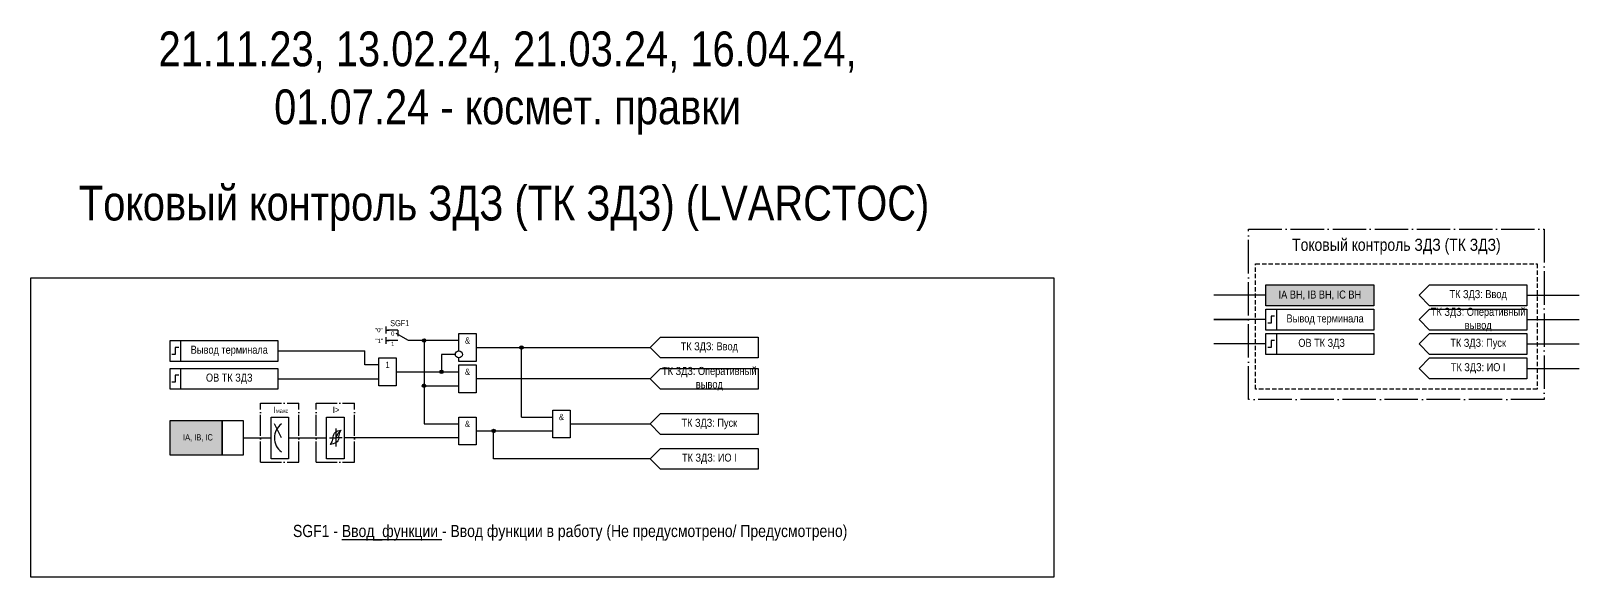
# Model space of a CAD drawing. Header units: millimetres. Extents: x -624 to 328, y 0 to 272.
# Drawn here: x -624 to -179, y 0 to 157 of the extents above; entities that cross this region are included whole.
import ezdxf
from ezdxf.enums import TextEntityAlignment as Align

# ---------------------------------------------------------------- set-up
doc = ezdxf.new("R2010")
doc.units = ezdxf.units.MM
doc.linetypes.add('ACAD_ISO04W100', pattern=[30, 24, -3, 0, -3])
doc.linetypes.add('штриховая2', pattern=[0.375, 0.25, -0.125])
doc.layers.add('TEXT', color=7, linetype='Continuous', lineweight=25)
doc.layers.add('Основная', color=7, linetype='Continuous')
doc.styles.add('1.8_Gost_RD', font='ARIALN.TTF', dxfattribs={"height": 1.8})
doc.styles.add('2.5_Gost_RD', font='ARIALN.TTF', dxfattribs={"height": 2.5})
doc.styles.add('3.5_Gost_RD', font='ARIALN.TTF', dxfattribs={"height": 3.5})
doc.styles.add('Вывод', font='ARIALN.TTF', dxfattribs={"height": 2.5})
doc.styles.add('Компонент', font='ARIALN.TTF', dxfattribs={"height": 3.5})

# ---------------------------------------------------------------- blocks, each defined once
blk = doc.blocks.new('*U79')
at = {"layer": 'Основная', "color": 0}
blk.add_line((0, 0), (7, 4), dxfattribs=at)
at = {"layer": 'Основная', "ltscale": 0.35}
blk.add_line((6, 6), (6, 2.5), dxfattribs=at)
blk = doc.blocks.new('*U81')
at = {"layer": 'Основная', "color": 0}
for p, q in [((-3, 6), (-9, 6)), ((-3, 0), (-9, 0)), ((9, 0), (3, 0))]:
    blk.add_line(p, q, dxfattribs=at)
at = {"layer": 'Основная', "ltscale": 0.25, "xscale": -1}
blk.add_blockref('*U79', (3, 0), dxfattribs=at)
at = {"layer": 'Основная'}
for tag, height, style, p in [('ОУ', 3.5, 'Компонент', (-2, 10)), ('В1', 2.5, 'Вывод', (-14, 6)), ('В2', 2.5, 'Вывод', (-6, 4)), ('В3', 2.5, 'Вывод', (-6, -2))]:
    blk.add_attdef(tag, text='', height=height, dxfattribs=dict(at, style=style)).set_placement(p, align=Align.MIDDLE_CENTER)
blk = doc.blocks.new('Точка')
at = {"ltscale": 100}
h = blk.add_hatch(color=256, dxfattribs=at)
h.dxf.hatch_style = 1
edge = h.paths.add_edge_path()
edge.add_arc((0, 0), 0.5, 0, 360)
blk.add_circle((0, 0), 0.5, dxfattribs=at)
blk = doc.blocks.new('*U70')
at = {"layer": 'Основная', "linetype": 'ACAD_ISO04W100', "ltscale": 0.25}
for p, q in [((0, 0), (11, 0)), ((0, -17), (0, 0)), ((11, -17), (11, 0)), ((0, -17), (11, -17))]:
    blk.add_line(p, q, dxfattribs=at)
at = {"layer": 'Основная', "style": 'Компонент'}
blk.add_attdef('ОУ', text='', height=3.5, dxfattribs=at).set_placement((11, 0), align=Align.MIDDLE_CENTER)

msp = doc.modelspace()

# ---------------------------------------------------------------- hatches: boundary and pattern name
at = {"ltscale": 100, "true_color": 0xf7941d}
h = msp.add_hatch(color=30, dxfattribs=at)
h.dxf.hatch_style = 1
h.paths.add_polyline_path([(-269, 84), (-238, 84), (-238, 78), (-269, 78)])
h = msp.add_hatch(color=30, dxfattribs=at)
h.dxf.hatch_style = 1
h.paths.add_polyline_path([(-584, 45), (-569, 45), (-569, 35), (-584, 35)])

# ---------------------------------------------------------------- linework, layer by layer
at = {"ltscale": 100}
for p, q in [((-269, 81), (-284, 81)), ((-194, 81), (-179, 81)), ((-522, 72), (-522, 70)), ((-269, 74), (-284, 74)), ((-284, 74), (-274, 74)), ((-194, 74), (-179, 74)), ((-522, 71), (-521, 71)), ((-522, 69), (-522, 67)), ((-522, 68), (-521, 68)), ((-501, 68), (-513, 68)), ((-511, 68), (-511, 55)), ((-443, 69), (-446, 66)), ((-443, 69), (-415, 69)), ((-415, 69), (-415, 63)), ((-269, 67), (-284, 67)), ((-222, 70), (-225, 67)), ((-225, 67), (-222, 64)), ((-222, 70), (-194, 70)), ((-194, 67), (-179, 67)), ((-553, 65), (-528, 65)), ((-528, 61), (-528, 65)), ((-506, 64), (-506, 59)), ((-502, 64), (-506, 64)), ((-496, 66), (-446, 66)), ((-483, 46), (-483, 66)), ((-446, 66), (-443, 63)), ((-415, 63), (-443, 63)), ((-222, 63), (-225, 60)), ((-222, 63), (-194, 63)), ((-524, 61), (-528, 61)), ((-519, 59), (-501, 59)), ((-443, 60), (-446, 57)), ((-443, 60), (-415, 60)), ((-415, 60), (-415, 54)), ((-225, 60), (-222, 57)), ((-194, 60), (-179, 60)), ((-553, 57), (-524, 57)), ((-511, 55), (-501, 55)), ((-511, 55), (-511, 44)), ((-446, 57), (-496, 57)), ((-446, 57), (-443, 54)), ((-415, 54), (-443, 54)), ((-555, 44.5), (-555, 46)), ((-555, 46), (-550, 46)), ((-555, 37), (-555, 45)), ((-550, 46), (-550, 40)), ((-539, 44.5), (-539, 46)), ((-539, 46), (-534, 46)), ((-539, 37), (-539, 45)), ((-534, 46), (-534, 40)), ((-483, 46), (-474, 46)), ((-443, 47), (-446, 44)), ((-443, 47), (-415, 47)), ((-511, 44), (-501, 44)), ((-496, 42), (-474, 42)), ((-491, 34), (-491, 42)), ((-469, 44), (-446, 44)), ((-446, 44), (-443, 41)), ((-563, 40), (-555, 40)), ((-555, 34), (-555, 37)), ((-550, 40), (-550, 34)), ((-539, 34), (-539, 37)), ((-534, 40), (-534, 34)), ((-501, 40), (-534, 40)), ((-443, 37), (-446, 34)), ((-443, 37), (-415, 37)), ((-550, 34), (-555, 34)), ((-534, 34), (-539, 34)), ((-446, 34), (-491, 34)), ((-446, 34), (-443, 31))]:
    msp.add_line(p, q, dxfattribs=at)
at = {"color": 7, "ltscale": 100}
for p, q in [((-552, 40), (-554, 44)), ((-550, 40), (-539, 40)), ((-538.21, 40), (-536.4, 40)), ((-534.58, 40), (-536.4, 40))]:
    msp.add_line(p, q, dxfattribs=at)
msp.add_line((-536.4, 42.72), (-536.4, 37.52))
at = {"color": 251, "linetype": 'ACAD_ISO04W100', "lineweight": 30, "ltscale": 0.4, "true_color": 0x58595b}
msp.add_lwpolyline([(-274, 100), (-189, 100), (-189, 51), (-274, 51)], close=True, dxfattribs=at)
at = {"linetype": 'штриховая2', "ltscale": 5}
msp.add_lwpolyline([(-272, 90), (-191, 90), (-191, 54), (-272, 54)], close=True, dxfattribs=at)
at = {"color": 3, "ltscale": 100}
msp.add_lwpolyline([(-624, 86), (-330, 86), (-330, 0), (-624, 0)], close=True, dxfattribs=at)
at = {"ltscale": 100}
for points in [[(-269, 84), (-238, 84), (-238, 78), (-269, 78)], [(-269, 77), (-266, 77), (-266, 71), (-269, 71)], [(-269, 77), (-238, 77), (-238, 71), (-269, 71)], [(-584, 68), (-581, 68), (-581, 62), (-584, 62)], [(-584, 68), (-553, 68), (-553, 62), (-584, 62)], [(-269, 70), (-266, 70), (-266, 64), (-269, 64)], [(-269, 70), (-238, 70), (-238, 64), (-269, 64)], [(-584, 60), (-581, 60), (-581, 54), (-584, 54)], [(-584, 60), (-553, 60), (-553, 54), (-584, 54)], [(-584, 45), (-569, 45), (-569, 35), (-584, 35)], [(-569, 45), (-563, 45), (-563, 35), (-569, 35)], [(-501, 46), (-496, 46), (-496, 38), (-501, 38)], [(-474, 48), (-469, 48), (-469, 40), (-474, 40)], [(-446, 34), (-443, 37), (-415, 37), (-415, 31), (-443, 31), (-446, 34)]]:
    msp.add_lwpolyline(points, close=True, dxfattribs=at)
for points in [[(-225, 81), (-222, 84), (-194, 84), (-194, 78), (-222, 78), (-225, 81)], [(-225, 74), (-222, 77), (-194, 77), (-194, 71), (-222, 71), (-225, 74)], [(-501, 67), (-501, 70), (-496, 70), (-496, 62), (-501, 62), (-501, 63)], [(-501, 65), (-501, 67)], [(-225, 67), (-222, 70), (-194, 70), (-194, 64), (-222, 64), (-225, 67)], [(-524, 63), (-524, 63), (-519, 63), (-519, 55), (-524, 55), (-524, 63)], [(-225, 60), (-222, 63), (-194, 63), (-194, 57), (-222, 57), (-225, 60)], [(-501, 54), (-501, 61), (-496, 61), (-496, 53), (-501, 53), (-501, 54)], [(-446, 44), (-443, 47), (-415, 47), (-415, 41), (-443, 41), (-446, 44)]]:
    msp.add_lwpolyline(points, dxfattribs=at)
at = {"lineweight": 30, "ltscale": 100}
for points in [[(-266.5, 75), (-267.5, 75), (-267.5, 73), (-268.5, 73)], [(-266.5, 68), (-267.5, 68), (-267.5, 66), (-268.5, 66)], [(-581.5, 66), (-582.5, 66), (-582.5, 64), (-583.5, 64)], [(-581.5, 58), (-582.5, 58), (-582.5, 56), (-583.5, 56)]]:
    msp.add_lwpolyline(points, dxfattribs=at)
at = {"ltscale": 100}
msp.add_circle((-501, 64), 1, dxfattribs=at)
at = {"color": 7, "ltscale": 100}
msp.add_arc((-549, 40), 5, 126.8699, 233.1301, dxfattribs=at)
for points in [[(-537.2, 39.92), (-537.05, 40.71), (-536.56, 41.54), (-534.8, 42.26)], [(-536.4, 40), (-536, 40.72), (-535.53, 41.6), (-534.8, 42.26)], [(-535.52, 39.92), (-535.4, 40.71), (-535.19, 41.54), (-534.8, 42.26)], [(-537.2, 39.92), (-537.4, 39.13), (-538, 38.12)], [(-535.52, 39.92), (-535.75, 39.13), (-536.24, 38.67), (-538, 38.12)]]:
    msp.add_spline(points, degree=3)

# ---------------------------------------------------------------- block references
at = {"ltscale": 100}
for p in [(-511, 68), (-483, 66), (-506, 59), (-511, 55), (-491, 42)]:
    msp.add_blockref('Точка', p, dxfattribs=at)
at = {"layer": 'Основная', "ltscale": 0.25, "xscale": 0.5, "yscale": 0.5, "zscale": 0.5}
msp.add_blockref('*U81', (-517, 68), dxfattribs=at).add_auto_attribs({'ОУ': 'SGF1', 'В1': '"0"', 'В2': '0', 'В3': '1'})
at = {"layer": 'Основная', "ltscale": 0.25}
for p in [(-558, 50), (-542, 50)]:
    msp.add_blockref('*U70', p, dxfattribs=at)

# ---------------------------------------------------------------- texts
at = {"color": 30, "ltscale": 100, "style": '3.5_Gost_RD'}
for s, insert, char_height, width, attachment_point in [('{\\C3;21.11.23, 13.02.24, 21.03.24, 16.04.24, 01.07.24 - космет. правки}', (-487, 142), 10, 240, 5), ('SGF1 - {\\LВвод_функции} - Ввод функции в работу (Не предусмотрено/ Предусмотрено)', (-469, 15), 3.5, 206.7768, 2)]:
    msp.add_mtext(s, dxfattribs=dict(at, insert=insert, char_height=char_height, width=width, attachment_point=attachment_point))
at = {"color": 2, "ltscale": 100, "insert": (-488, 106), "char_height": 10, "width": 240, "attachment_point": 5, "style": '3.5_Gost_RD'}
msp.add_mtext('{\\C3;Токовый контроль ЗДЗ (ТК ЗДЗ) (LVARCTOC)}', dxfattribs=at)
at = {"color": 1, "ltscale": 100, "insert": (-231.5, 95), "char_height": 3.5, "width": 85, "attachment_point": 5, "style": '3.5_Gost_RD'}
msp.add_mtext('{\\C30;\\c1938679;Токовый контроль ЗДЗ (ТК ЗДЗ)}', dxfattribs=at)
at = {"color": 0, "ltscale": 100, "char_height": 2.3, "attachment_point": 5, "style": '2.5_Gost_RD'}
for s, insert, width in [('{\\C256;IA ВН, IB ВН, IC ВН}', (-253.5, 81), 31), ('{\\C256;Вывод терминала}', (-252, 74), 28)]:
    msp.add_mtext(s, dxfattribs=dict(at, insert=insert, width=width))
at = {"ltscale": 100, "attachment_point": 5, "style": '2.5_Gost_RD'}
for s, insert, char_height, width in [('ТК ЗДЗ: Ввод', (-208, 81), 2.3, 28), ('ТК ЗДЗ: Оперативный вывод', (-208, 74), 2.3, 28), ('&', (-498.5, 68), 1.8, 5), ('ТК ЗДЗ: Ввод', (-429, 66), 2.3, 28), ('ОВ ТК ЗДЗ ', (-253, 67), 2.3, 28), ('ТК ЗДЗ: Пуск', (-208, 67), 2.3, 28), ('Вывод терминала', (-567, 65), 2.3, 28), ('ОВ ТК ЗДЗ ', (-567, 57), 2.3, 28), ('1', (-521.5, 61), 1.8, 5), ('&', (-498.5, 59), 1.8, 5), ('ТК ЗДЗ: Оперативный вывод', (-429, 57), 2.3, 28), ('ТК ЗДЗ: ИО I', (-208, 60), 2.3, 28), ('&', (-498.5, 44), 1.8, 5), ('&', (-471.5, 46), 1.8, 5), ('ТК ЗДЗ: Пуск', (-429, 44), 2.3, 28), ('ТК ЗДЗ: ИО I', (-429, 34), 2.3, 24.6504)]:
    msp.add_mtext(s, dxfattribs=dict(at, insert=insert, char_height=char_height, width=width))
at = {"ltscale": 100, "insert": (-525, 68.5), "char_height": 1.25, "attachment_point": 1, "style": '3.5_Gost_RD'}
msp.add_mtext_dynamic_manual_height_columns('"1"', width=2, gutter_width=17.5, heights=[0], dxfattribs=at)
at = {"color": 7, "ltscale": 100, "char_height": 1.8, "attachment_point": 1, "style": '1.8_Gost_RD'}
for s, insert in [('\\pi2.7859;I{\\H0.66667x;макс}', (-557, 49)), ('\\pi4.7676;I>', (-542, 49))]:
    msp.add_mtext_dynamic_manual_height_columns(s, width=11, gutter_width=17.5, heights=[0], dxfattribs=dict(at, insert=insert))
at = {"layer": 'TEXT', "color": 0, "ltscale": 100, "insert": (-576, 40), "char_height": 2.5, "width": 16.4803, "attachment_point": 5, "style": '2.5_Gost_RD'}
msp.add_mtext('{\\H0.72x;IA, IB, IC}', dxfattribs=at)

doc.saveas('drawing.dxf')
